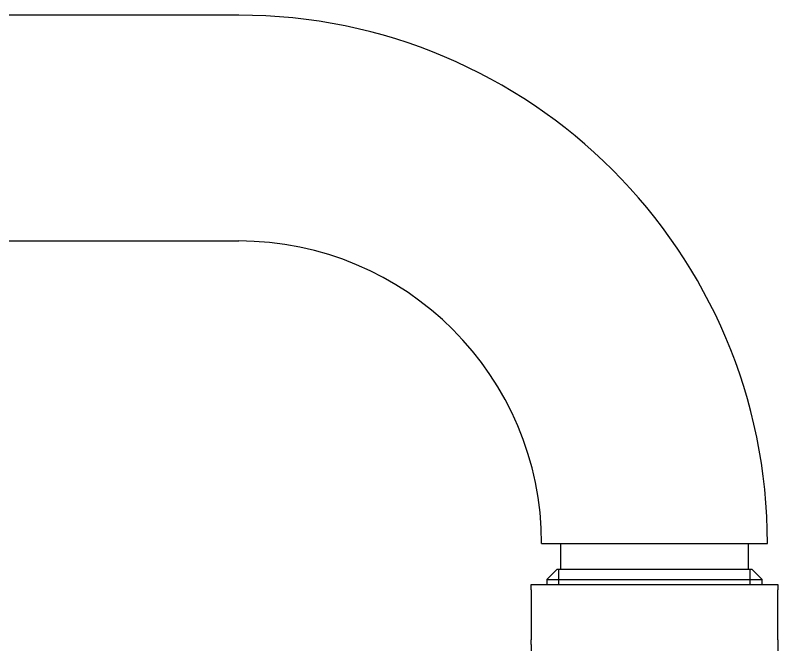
# Model space of a CAD drawing. Header units: millimetres. Extents: x 169 to 4368, y -1049 to 1924.
# Drawn here: x 516.01 to 523.44, y 1209.97 to 1216.16 of the extents above; entities that cross this region are included whole.
import ezdxf

# ---------------------------------------------------------------- set-up
doc = ezdxf.new("R2010")
doc.units = ezdxf.units.MM

msp = doc.modelspace()

# ---------------------------------------------------------------- linework, layer by layer
for p, q in [((518.1889, 1216.165), (492.2889, 1216.165)), ((492.2889, 1213.965), (518.1889, 1213.965)), ((521.1389, 1211.015), (523.3389, 1211.015)), ((521.3239, 1211.015), (521.3239, 1210.765)), ((523.1539, 1210.765), (523.1539, 1211.015)), ((521.2911, 1210.765), (521.1911, 1210.665)), ((521.2911, 1210.765), (523.1866, 1210.765)), ((521.3073, 1210.615), (521.3073, 1210.765)), ((523.1704, 1210.615), (523.1704, 1210.765)), ((523.2866, 1210.665), (523.1866, 1210.765)), ((521.0389, 1210.565), (521.0389, 1210.615)), ((521.0389, 1210.615), (523.4389, 1210.615)), ((521.1911, 1210.665), (523.2866, 1210.665)), ((521.1911, 1210.665), (521.1911, 1210.615)), ((523.2866, 1210.615), (523.2866, 1210.665)), ((523.4389, 1210.615), (523.4389, 1210.565)), ((521.0389, 1210.565), (521.0389, 1210.0783)), ((523.4389, 1210.0783), (523.4389, 1210.565)), ((521.0389, 1210.0303), (521.0389, 1210.0783)), ((521.0389, 1210.0303), (521.0389, 1209.9706)), ((523.4389, 1210.0783), (523.4389, 1210.0303)), ((523.4389, 1210.0303), (523.4389, 1209.9706))]:
    msp.add_line(p, q)
for radius in [5.15, 2.95]:
    msp.add_arc((518.1889, 1211.015), radius, 0, 90)

doc.saveas('drawing.dxf')
